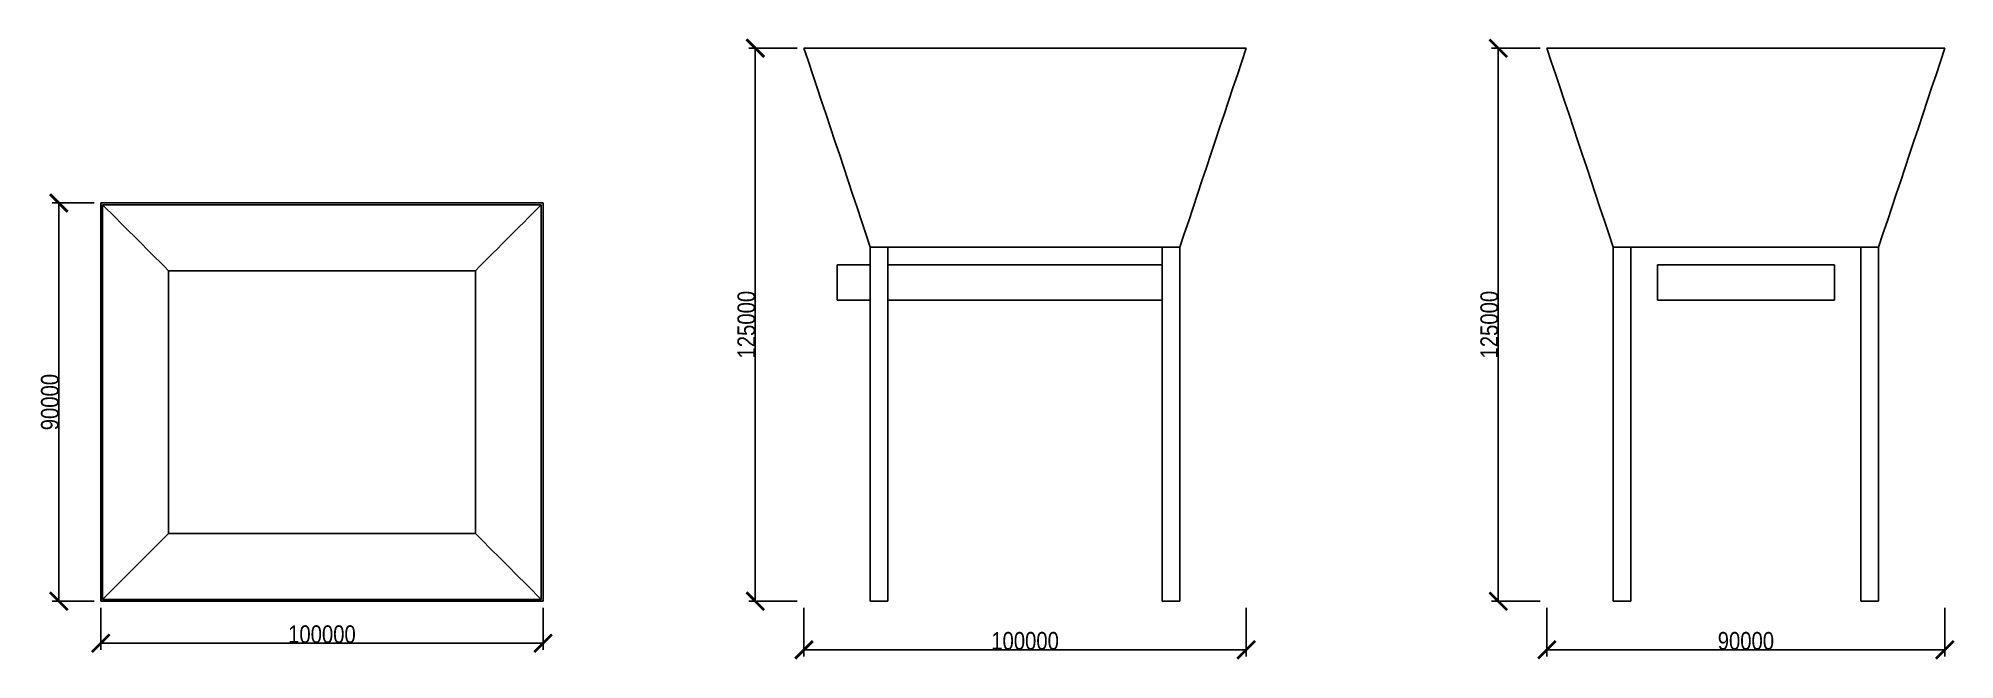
# Model space of a CAD drawing. Header units: millimetres. Extents: x -141 to 4192, y -132 to 1272.
import ezdxf

# ---------------------------------------------------------------- set-up
doc = ezdxf.new("R2010")
doc.units = ezdxf.units.MM
doc.layers.add('DIM', color=5, linetype='Continuous')
doc.layers.add('OUTLINE', color=7, linetype='Continuous')
doc.styles.add('OpenSansCondensed-Light', font='OpenSansCondensed-Light.ttf')
doc.dimstyles.new('EZDXF', dxfattribs={"dimtxt": 0.25, "dimasz": 0.175, "dimexe": 0.375, "dimexo": 0.125, "dimgap": 0.1, "dimtad": 1, "dimlfac": 100, "dimzin": 12, "dimdsep": 46, "dimtxsty": 'OpenSansCondensed-Light', "dimblk": 'ARCHTICK', "dimcen": 2.5, "dimazin": 3, "dimtfac": 0.5, "dimtmove": 2, "dimatfit": 3})

# ---------------------------------------------------------------- blocks, each defined once
blk = doc.blocks.new('_ARCHTICK')
at = {"color": 0, "linetype": 'BYBLOCK', "const_width": 0.15}
blk.add_lwpolyline([(-0.5, -0.5), (0.5, 0.5)], dxfattribs=at)

msp = doc.modelspace()

# ---------------------------------------------------------------- linework, layer by layer
at = {"layer": 'OUTLINE'}
for points in [[(1590, 1250), (2590, 1250)], [(1740, 800), (1730, 830), (1720, 860), (1710, 890), (1700, 920), (1690, 950), (1680, 980), (1670, 1010), (1660, 1040), (1650, 1070), (1640, 1100), (1630, 1130), (1620, 1160), (1610, 1190), (1600, 1220), (1590, 1250)], [(2440, 800), (2450, 830), (2460, 860), (2470, 890), (2480, 920), (2490, 950), (2500, 980), (2510, 1010), (2520, 1040), (2530, 1070), (2540, 1100), (2550, 1130), (2560, 1160), (2570, 1190), (2580, 1220), (2590, 1250)], [(3420, 800), (3410, 830), (3400, 860), (3390, 890), (3380, 920), (3370, 950), (3360, 980), (3350, 1010), (3340, 1040), (3330, 1070), (3320, 1100), (3310, 1130), (3300, 1160), (3290, 1190), (3280, 1220), (3270, 1250)], [(3270, 1250), (4170, 1250)], [(4020, 800), (4030, 830), (4040, 860), (4050, 890), (4060, 920), (4070, 950), (4080, 980), (4090, 1010), (4100, 1040), (4110, 1070), (4120, 1100), (4130, 1130), (4140, 1160), (4150, 1190), (4160, 1220), (4170, 1250)], [(0, 900), (0, 0)], [(1000, 900), (0, 900)], [(3.996, 3.996), (3.996, 63.463), (3.996, 122.93), (3.996, 182.397), (3.996, 241.865), (3.996, 301.332), (3.996, 360.799), (3.996, 420.266), (3.996, 479.734), (3.996, 539.201), (3.996, 598.668), (3.996, 658.135), (3.996, 717.603), (3.996, 777.07), (3.996, 836.537), (3.996, 896.004)], [(3.996, 896.004), (70.129, 896.004), (136.263, 896.004), (202.397, 896.004), (268.531, 896.004), (334.665, 896.004), (400.799, 896.004), (466.933, 896.004), (533.067, 896.004), (599.201, 896.004), (665.335, 896.004), (731.469, 896.004), (797.603, 896.004), (863.737, 896.004), (929.871, 896.004), (996.004, 896.004)], [(153, 747), (143.066, 756.934), (133.133, 766.867), (123.199, 776.801), (113.265, 786.735), (103.332, 796.668), (93.398, 806.602), (83.465, 816.535), (73.531, 826.469), (63.597, 836.403), (53.664, 846.336), (43.73, 856.27), (33.796, 866.204), (23.863, 876.137), (13.929, 886.071), (3.996, 896.004)], [(847, 747), (856.934, 756.934), (866.867, 766.867), (876.801, 776.801), (886.735, 786.735), (896.668, 796.668), (906.602, 806.602), (916.535, 816.535), (926.469, 826.469), (936.403, 836.403), (946.336, 846.336), (956.27, 856.27), (966.204, 866.204), (976.137, 876.137), (986.071, 886.071), (996.004, 896.004)], [(996.004, 896.004), (996.004, 836.537), (996.004, 777.07), (996.004, 717.603), (996.004, 658.135), (996.004, 598.668), (996.004, 539.201), (996.004, 479.734), (996.004, 420.266), (996.004, 360.799), (996.004, 301.332), (996.004, 241.865), (996.004, 182.397), (996.004, 122.93), (996.004, 63.463), (996.004, 3.996)], [(1000, 0), (1000, 900)], [(1740, 800), (1780, 800)], [(1740, 0), (1740, 800)], [(1780, 800), (2400, 800)], [(1780, 0), (1780, 800)], [(2400, 800), (2440, 800)], [(2400, 0), (2400, 800)], [(2440, 0), (2440, 800)], [(3420, 0), (3420, 800)], [(3420, 800), (3460, 800)], [(3460, 800), (3980, 800)], [(3460, 0), (3460, 800)], [(3980, 800), (4020, 800)], [(3980, 0), (3980, 800)], [(4020, 0), (4020, 800)], [(153, 747), (153, 153)], [(847, 747), (153, 747)], [(847, 153), (847, 747)], [(1665, 680), (1665, 760)], [(1665, 760), (1740, 760)], [(1780, 760), (2400, 760)], [(3520, 680), (3520, 760)], [(3520, 760), (3920, 760)], [(3920, 680), (3920, 760)], [(1665, 680), (1740, 680)], [(1780, 680), (2400, 680)], [(3520, 680), (3920, 680)], [(153, 153), (143.066, 143.066), (133.133, 133.133), (123.199, 123.199), (113.265, 113.265), (103.332, 103.332), (93.398, 93.398), (83.465, 83.465), (73.531, 73.531), (63.597, 63.597), (53.664, 53.664), (43.73, 43.73), (33.796, 33.796), (23.863, 23.863), (13.929, 13.929), (3.996, 3.996)], [(153, 153), (847, 153)], [(847, 153), (856.934, 143.066), (866.867, 133.133), (876.801, 123.199), (886.735, 113.265), (896.668, 103.332), (906.602, 93.398), (916.535, 83.465), (926.469, 73.531), (936.403, 63.597), (946.336, 53.664), (956.27, 43.73), (966.204, 33.796), (976.137, 23.863), (986.071, 13.929), (996.004, 3.996)], [(0, 0), (1000, 0)], [(996.004, 3.996), (929.871, 3.996), (863.737, 3.996), (797.603, 3.996), (731.469, 3.996), (665.335, 3.996), (599.201, 3.996), (533.067, 3.996), (466.933, 3.996), (400.799, 3.996), (334.665, 3.996), (268.531, 3.996), (202.397, 3.996), (136.263, 3.996), (70.129, 3.996), (3.996, 3.996)], [(1740, 0), (1780, 0)], [(2400, 0), (2440, 0)], [(3420, 0), (3460, 0)], [(3980, 0), (4020, 0)]]:
    msp.add_lwpolyline(points, dxfattribs=at)

# ---------------------------------------------------------------- dimensions: what is measured, and where the dimension line sits
at = {"layer": 'DIM'}
for base, p1, p2 in [((1480, 0), (1590, 0), (1590, 1250)), ((3160, 0), (3270, 0), (3270, 1250)), ((-95, 0), (0, 0), (0, 900))]:
    msp.add_linear_dim(base=base, p1=p1, p2=p2, angle=90, dimstyle='EZDXF', override={"dimtxt": 40, "dimasz": 40, "dimexe": 15, "dimexo": 15, "dimdec": 0}, dxfattribs=at).render()
for base, p1, p2 in [((0, -95), (0, 0), (1000, 0)), ((1590, -110), (1590, 0), (2590, 0)), ((3270, -110), (3270, 0), (4170, 0))]:
    msp.add_linear_dim(base=base, p1=p1, p2=p2, dimstyle='EZDXF', override={"dimtxt": 40, "dimasz": 40, "dimexe": 15, "dimexo": 15, "dimdec": 0}, dxfattribs=at).render()

doc.saveas('drawing.dxf')
